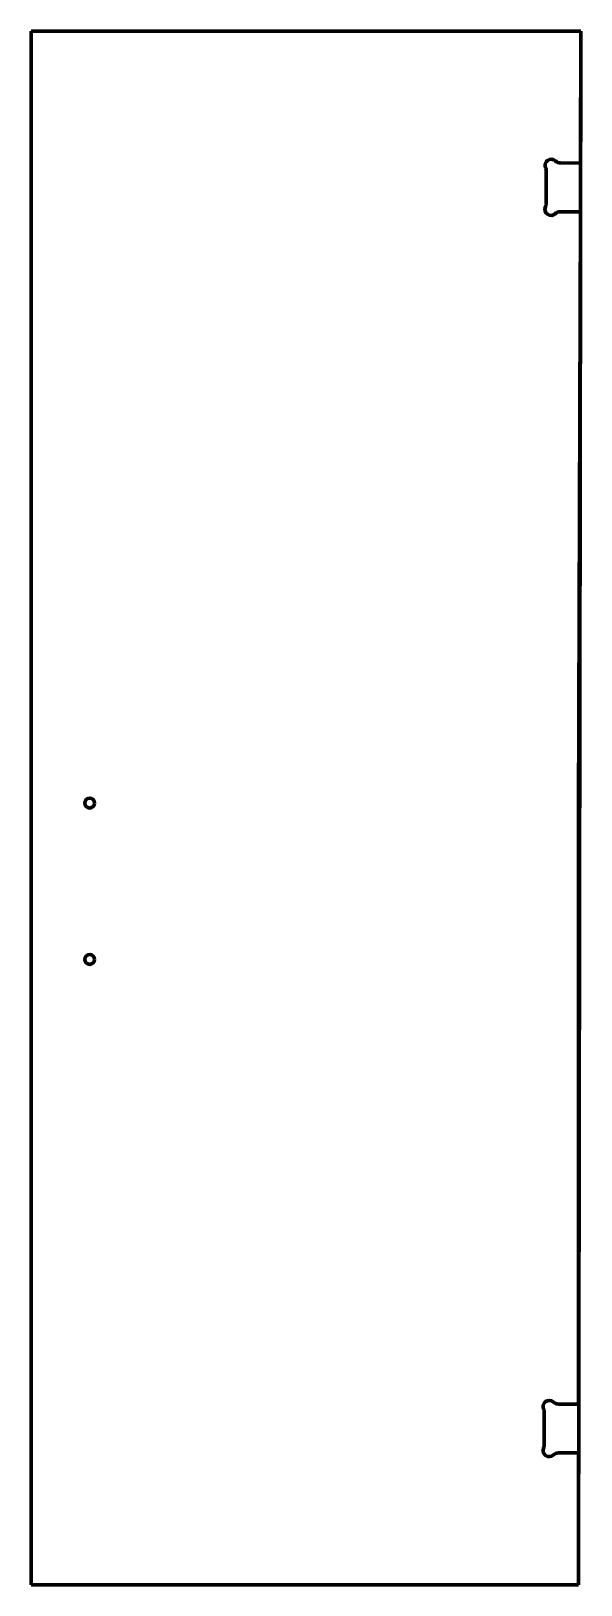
# Model space of a CAD drawing. Header units: inches. Extents: x 0 to 28.1, y 0 to 79.5.
import ezdxf

# ---------------------------------------------------------------- set-up
doc = ezdxf.new("R2010")
doc.units = ezdxf.units.IN
doc.header["$MEASUREMENT"] = 0
doc.layers.add('1', color=7, linetype='Continuous')

msp = doc.modelspace()

# ---------------------------------------------------------------- linework, layer by layer
at = {"color": 7, "lineweight": 90}
for p, q in [((0, 79.5), (0, 0)), ((28.125, 79.5), (0, 79.5)), ((28, 0), (28.125, 79.5)), ((28.104, 72.75), (28.125, 79.5)), ((28, 39.5), (28.096, 70.25)), ((28, 9.25), (28, 39.5)), ((28, 0), (28, 6.75)), ((0, 0), (28, 0))]:
    msp.add_line(p, q, dxfattribs=at)
at = {"layer": '1', "color": 7, "lineweight": 90}
for p, q in [((28, 0), (28.125, 79.5)), ((28.104, 72.75), (27.076, 72.753)), ((26.353, 72.344), (26.347, 70.667)), ((27.068, 70.253), (28.096, 70.25)), ((26.25, 7.161), (26.25, 8.839)), ((26.972, 9.25), (28, 9.25)), ((28, 6.75), (26.972, 6.75))]:
    msp.add_line(p, q, dxfattribs=at)
at = {"layer": '1', "color": 1, "lineweight": 90}
msp.add_line((28, 0), (28.125, 79.5), dxfattribs=at)
for centre in [(3, 40), (3, 32)]:
    msp.add_circle(centre, 0.25, dxfattribs=at)
at = {"layer": '1', "color": 7, "lineweight": 90}
for centre, radius, start, end in [((26.604, 72.63), 0.312, 46.47919, 204.44093), ((25.978, 72.345), 0.375, 359.82095, 384.44093), ((27.077, 73.128), 0.375, 226.47919, 269.82095), ((26.596, 70.38), 0.312, 155.20097, 313.16271), ((25.972, 70.668), 0.375, 335.20097, 359.82095), ((27.067, 69.878), 0.375, 89.82095, 133.16271), ((26.5, 9.125), 0.312, 46.65824, 204.61998), ((25.875, 8.839), 0.375, 0, 24.61998), ((26.972, 9.625), 0.375, 226.65824, 270), ((25.875, 7.161), 0.375, 335.38002, 360), ((26.5, 6.875), 0.312, 155.38002, 313.34176), ((26.972, 6.375), 0.375, 90, 133.34176)]:
    msp.add_arc(centre, radius, start, end, dxfattribs=at)

doc.saveas('drawing.dxf')
